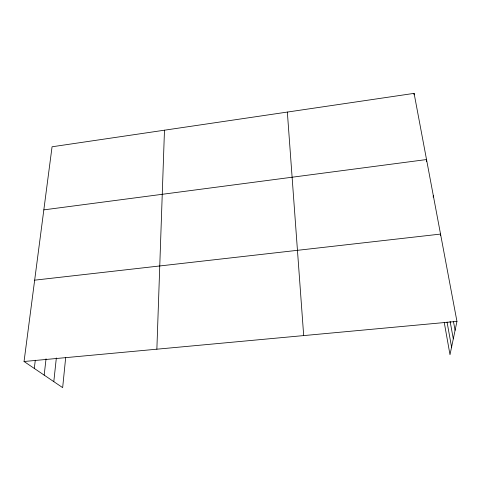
<?xml version="1.0" encoding="UTF-8"?>
<svg xmlns="http://www.w3.org/2000/svg" width="481" height="481" viewBox="0 0 481 481"><rect width="100%" height="100%" fill="white"/><g stroke="black" fill="none" stroke-linecap="round" stroke-linejoin="round"><path stroke-width="0.72" d="M156.866 349.194L164.478 130.201M414.039 94.841L414.093 93.368L52.062 146.783L24.05 361.502L62.656 387.632L65.699 357.365M426.382 161.712L426.533 159.548L43.831 209.872M433.189 197.126L433.321 195.677M53.8 381.637L56.343 357.966M44.174 375.12L46.05 358.79M440.368 235.528L440.542 234.079L34.662 280.164M34.295 368.44L35.299 360.239M414.093 93.368L456.95 321.386L449.994 354.701L444.234 322.396M24.05 361.502L456.95 321.386M453.457 321.494L455.086 330.309M450.102 321.338L453.306 338.852M447.047 322.048L451.575 347.132M287.349 112.073L303.685 335.594"/></g></svg>
